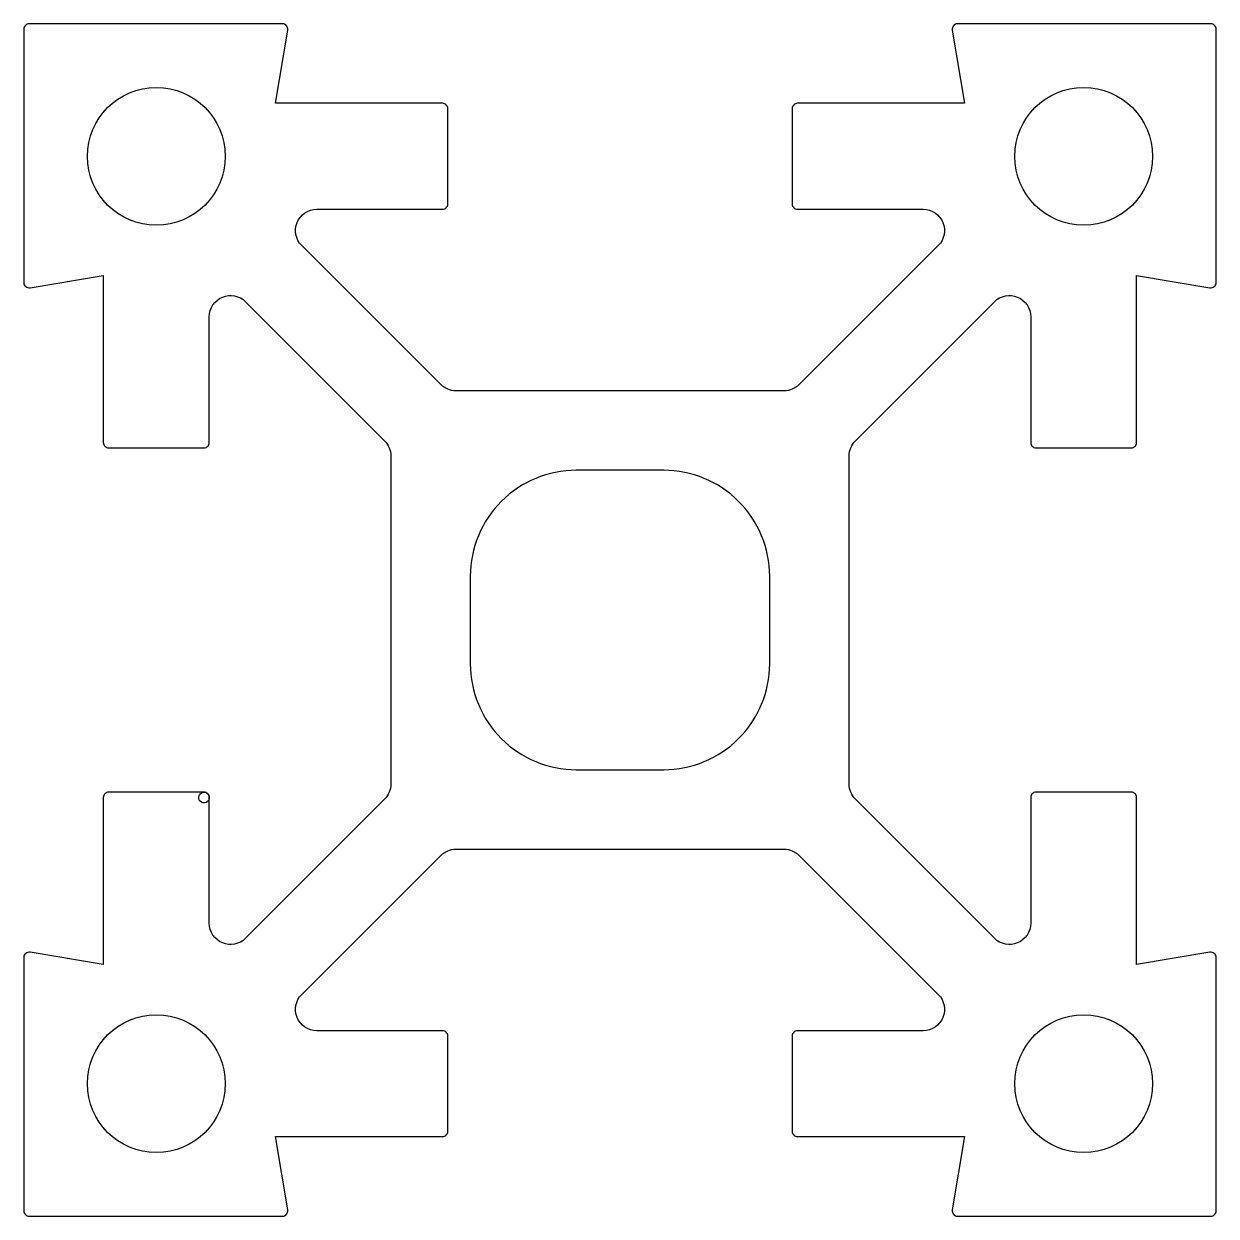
# Model space of a CAD drawing. Extents: x 145.4 to 190.4, y 193.2 to 238.2.
import ezdxf

# ---------------------------------------------------------------- set-up
doc = ezdxf.new("R2010")
doc.units = 0
doc.layers.get('0').update_dxf_attribs({"linetype": 'CONTINUOUS'})

msp = doc.modelspace()

# ---------------------------------------------------------------- linework, layer by layer
for points in [[(152.153, 209.207), (148.553, 209.207, 0.414214), (148.353, 209.007), (148.353, 202.707), (145.586, 203.168, 0.463455), (145.353, 202.971), (145.353, 193.407, 0.414214), (145.553, 193.207), (155.117, 193.207, 0.463455), (155.314, 193.44), (154.853, 196.207), (161.153, 196.207, 0.414214), (161.353, 196.407), (161.353, 200.007, 0.414214), (161.153, 200.207), (156.406, 200.207, -0.668179), (155.84, 201.573), (161.09, 206.823, -0.198912), (161.656, 207.057), (174.051, 207.057, -0.198912), (174.616, 206.823), (179.866, 201.573, -0.668179), (179.301, 200.207), (174.553, 200.207, 0.414214), (174.353, 200.007), (174.353, 196.407, 0.414214), (174.553, 196.207), (180.853, 196.207), (180.392, 193.44, 0.463455), (180.589, 193.207), (190.153, 193.207, 0.414214), (190.353, 193.407), (190.353, 202.971, 0.463455), (190.12, 203.168), (187.353, 202.707), (187.353, 209.007, 0.414214), (187.153, 209.207), (183.553, 209.207, 0.414214), (183.353, 209.007), (183.353, 204.26, -0.668179), (181.988, 203.694), (176.738, 208.944, -0.198912), (176.503, 209.51), (176.503, 221.904, -0.198912), (176.738, 222.47), (181.988, 227.72, -0.668179), (183.353, 227.154), (183.353, 222.407, 0.414214), (183.553, 222.207), (187.153, 222.207, 0.414214), (187.353, 222.407), (187.353, 228.707), (190.12, 228.246, 0.463455), (190.353, 228.443), (190.353, 238.007, 0.414214), (190.153, 238.207), (180.589, 238.207, 0.463455), (180.392, 237.974), (180.853, 235.207), (174.553, 235.207, 0.414214), (174.353, 235.007), (174.353, 231.407, 0.414214), (174.553, 231.207), (179.301, 231.207, -0.668179), (179.866, 229.841), (174.616, 224.591, -0.198912), (174.051, 224.357), (161.656, 224.357, -0.198912), (161.09, 224.591), (155.84, 229.841, -0.668179), (156.406, 231.207), (161.153, 231.207, 0.414214), (161.353, 231.407), (161.353, 235.007, 0.414214), (161.153, 235.207), (154.853, 235.207), (155.314, 237.974, 0.463455), (155.117, 238.207), (145.553, 238.207, 0.414214), (145.353, 238.007), (145.353, 228.443, 0.463455), (145.586, 228.246), (148.353, 228.707), (148.353, 222.407, 0.414214), (148.553, 222.207), (152.153, 222.207, 0.414214), (152.353, 222.407), (152.353, 227.154, -0.668179), (153.719, 227.72), (158.969, 222.47, -0.198912), (159.203, 221.904), (159.203, 209.51, -0.198912), (158.969, 208.944), (153.719, 203.694, -0.668179), (152.353, 204.26), (152.353, 209.007, 0.414214), (152.153, 209.207, -0.414214), (152.353, 209.007, -2.414214)], [(169.503, 210.057, 0.414214), (173.503, 214.057), (173.503, 217.357, 0.414214), (169.503, 221.357), (166.203, 221.357, 0.414214), (162.203, 217.357), (162.203, 214.057, 0.414214), (166.203, 210.057)]]:
    msp.add_lwpolyline(points, format="xyb", close=True)
for centre in [(150.353, 233.207), (185.353, 233.207), (150.353, 198.207), (185.353, 198.207)]:
    msp.add_circle(centre, 2.6)

doc.saveas('drawing.dxf')
